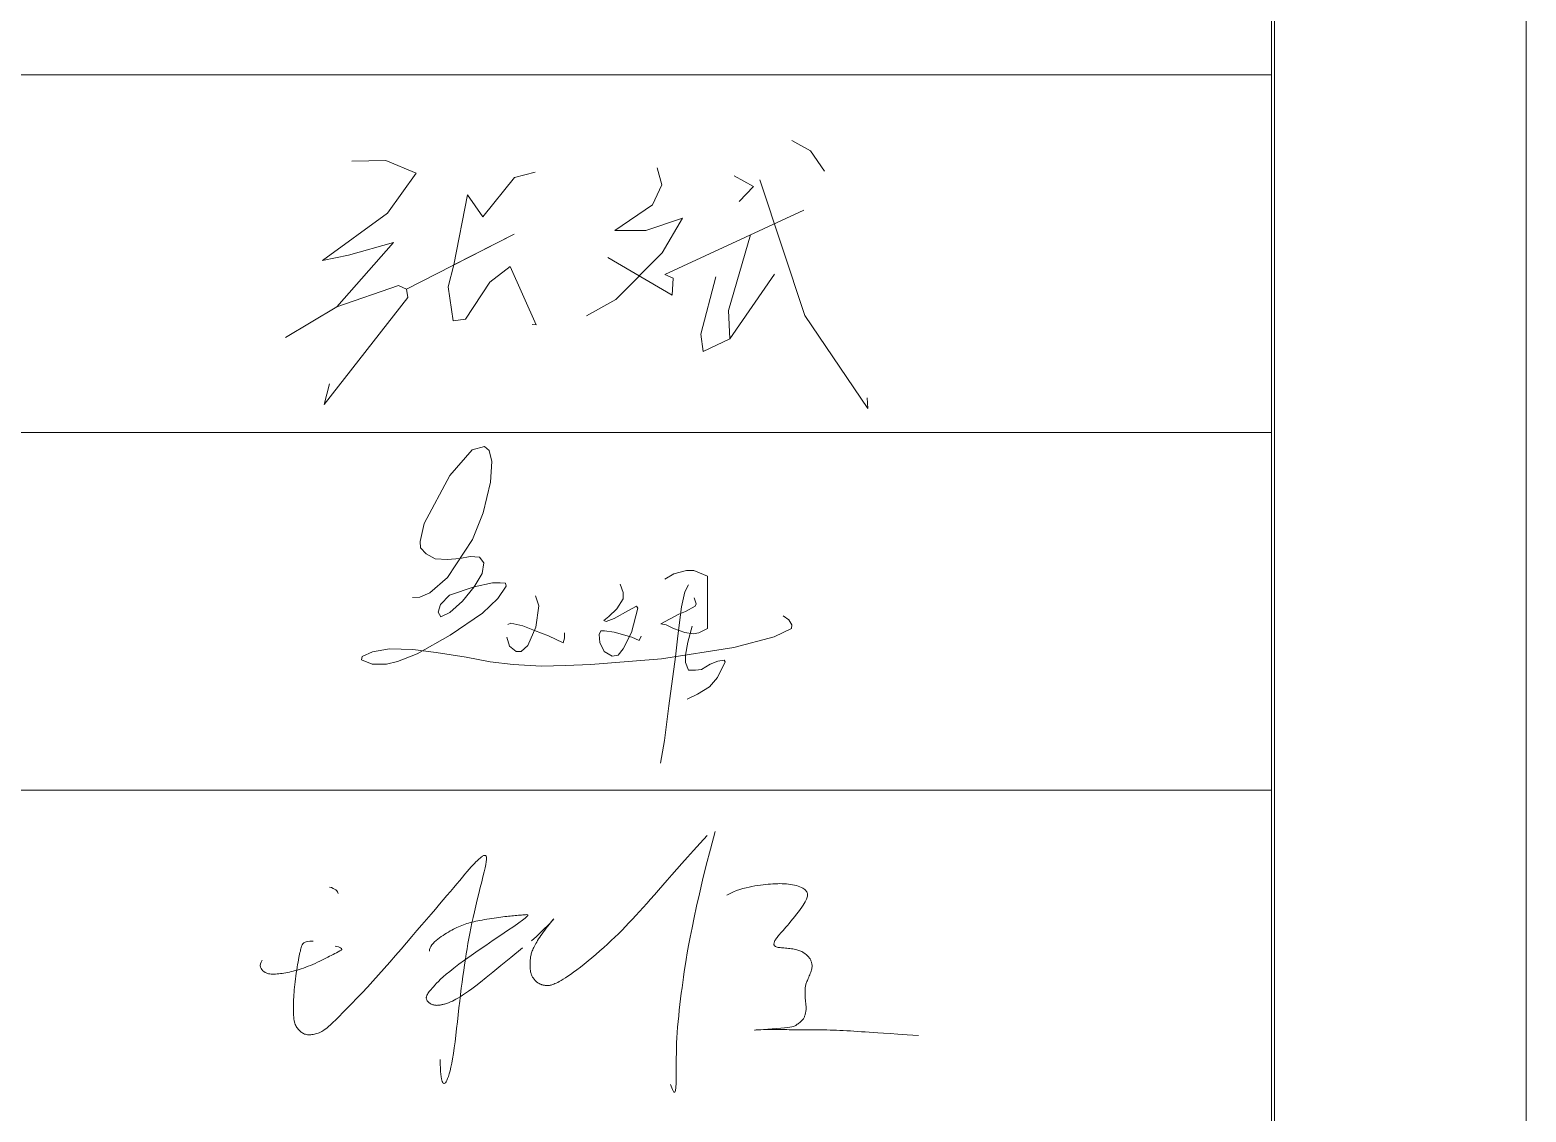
# Model space of a CAD drawing. Header units: millimetres. Extents: x 48 to 11980, y 100 to 8500.
# Drawn here: x 11389 to 11980, y 2232 to 2660 of the extents above; entities that cross this region are included whole.
import ezdxf

# ---------------------------------------------------------------- set-up
doc = ezdxf.new("R2010")
doc.units = ezdxf.units.MM
doc.linetypes.add('XKITLINE00', pattern=[0])
doc.layers.add('DrawingSheet', color=5, linetype='Continuous', lineweight=0)
doc.layers.add('OtherObjectType', color=1, linetype='Continuous', lineweight=0)

# ---------------------------------------------------------------- blocks, each defined once
blk = doc.blocks.new('*A3')
at = {"layer": 'DrawingSheet', "color": 5, "linetype": 'XKITLINE00', "lineweight": 0}
blk.add_line((11980, 100), (11980, 8500), dxfattribs=at)
blk = doc.blocks.new('*A5')
at = {"layer": 'OtherObjectType', "color": 7, "linetype": 'XKITLINE00', "lineweight": 0}
for p, q in [((11980, 100), (11980, 8500)), ((11879.38, 8405.95), (11879.38, 192)), ((11880.61, 8406.98), (11880.61, 193.02)), ((10798, 2641.81), (11879.38, 2641.81)), ((11689.94, 2615.78), (11697.33, 2611.82)), ((11516.18, 2607.74), (11529.62, 2607.94)), ((11529.62, 2607.94), (11541.57, 2602.97)), ((11697.33, 2611.82), (11702.9, 2603.67)), ((11541.57, 2602.97), (11530.23, 2587.2)), ((11567.9, 2585.64), (11580.4, 2601.16)), ((11580.4, 2601.16), (11588.63, 2603.34)), ((11636.71, 2605.04), (11638.58, 2598.28)), ((11667.24, 2601.84), (11674.84, 2597.62)), ((11638.58, 2598.28), (11634.87, 2590.49)), ((11674.84, 2597.62), (11669.19, 2591.7)), ((11677.26, 2600.32), (11695.1, 2546.77)), ((11556.45, 2566.68), (11561.83, 2594.32)), ((11561.83, 2594.32), (11567.9, 2585.64)), ((11634.87, 2590.49), (11620.02, 2580.3)), ((11530.23, 2587.2), (11504.61, 2568.46)), ((11632.28, 2580.3), (11646.84, 2585.16)), ((11646.84, 2585.16), (11638.8, 2571.43)), ((11639.82, 2562.9), (11694.72, 2588.3)), ((11537.8, 2557.16), (11580.25, 2578.83)), ((11580.25, 2578.83), (11556.45, 2566.68)), ((11620.02, 2580.3), (11632.28, 2580.3)), ((11664.94, 2548.75), (11673.7, 2578.58)), ((11532.56, 2575.56), (11510.19, 2550.17)), ((11514.79, 2570.5), (11532.56, 2575.56)), ((11532.56, 2575.56), (11532.56, 2575.56)), ((11638.8, 2571.43), (11620.41, 2553.02)), ((11504.61, 2568.46), (11514.79, 2570.5)), ((11556.45, 2566.68), (11554.15, 2558.04)), ((11570.62, 2559.87), (11578.66, 2566.05)), ((11578.66, 2566.05), (11588.96, 2543)), ((11617.22, 2569.67), (11642.76, 2554.82)), ((11561.01, 2545.24), (11570.62, 2559.87)), ((11643.13, 2561.53), (11639.82, 2562.9)), ((11642.76, 2554.82), (11643.13, 2561.53)), ((11659.91, 2561.94), (11654.06, 2539.37)), ((11665.41, 2537.47), (11683.06, 2563.04)), ((11538.27, 2553.83), (11505.25, 2511.58)), ((11510.19, 2550.17), (11534.53, 2558.52)), ((11534.53, 2558.52), (11537.8, 2557.16)), ((11537.8, 2557.16), (11538.27, 2553.83)), ((11554.15, 2558.04), (11556.15, 2544.61)), ((11510.19, 2550.17), (11490, 2537.99)), ((11490, 2537.99), (11510.19, 2550.17)), ((11620.41, 2553.02), (11608.85, 2546.57)), ((11665.41, 2537.47), (11664.94, 2548.75)), ((11556.15, 2544.61), (11561.01, 2545.24)), ((11588.96, 2543), (11587.42, 2543.14)), ((11695.1, 2546.77), (11720, 2510)), ((11654.06, 2539.37), (11654.93, 2532.5)), ((11654.93, 2532.5), (11665.41, 2537.47)), ((11505.25, 2511.58), (11507.3, 2519.8)), ((11720, 2510), (11719.72, 2514.17)), ((10798, 2500.55), (11879.38, 2500.55)), ((11568.62, 2494.99), (11563.74, 2493.71)), ((11570.43, 2493.36), (11568.62, 2494.99)), ((11563.74, 2493.71), (11554.86, 2483.56)), ((11571.47, 2489.08), (11570.43, 2493.36)), ((11570.92, 2480.97), (11571.47, 2489.08)), ((11554.86, 2483.56), (11544.73, 2464.53)), ((11568.02, 2468.86), (11570.92, 2480.97)), ((11544.73, 2464.53), (11543.12, 2457.43)), ((11563.79, 2458.23), (11568.02, 2468.86)), ((11543.12, 2457.43), (11543.32, 2454.96)), ((11543.32, 2454.96), (11545.46, 2452.58)), ((11553.93, 2443.28), (11563.79, 2458.23)), ((11545.46, 2452.58), (11549.06, 2450.66)), ((11549.06, 2450.66), (11554.01, 2450.39)), ((11554.01, 2450.39), (11558.86, 2450.76)), ((11558.86, 2450.76), (11562.93, 2451.56)), ((11562.93, 2451.56), (11566.56, 2451.3)), ((11566.56, 2451.3), (11568.25, 2449.04)), ((11568.25, 2449.04), (11567.68, 2444.89)), ((11546.97, 2437.15), (11553.93, 2443.28)), ((11567.68, 2444.89), (11564.51, 2439.55)), ((11564.51, 2439.55), (11571.67, 2441.22)), ((11571.67, 2441.22), (11574.78, 2441.22)), ((11574.78, 2441.22), (11576.88, 2441.01)), ((11576.88, 2441.01), (11577.1, 2439.83)), ((11639.76, 2442.55), (11643.39, 2444.72)), ((11643.39, 2444.72), (11648.39, 2446)), ((11648.39, 2446), (11651.21, 2446)), ((11651.21, 2446), (11656.64, 2443.74)), ((11656.64, 2443.74), (11656.64, 2423.12)), ((11540.09, 2435.42), (11543.07, 2435.5)), ((11543.07, 2435.5), (11546.97, 2437.15)), ((11551.21, 2432.55), (11554.79, 2436.31)), ((11554.79, 2436.31), (11564.51, 2439.55)), ((11564.51, 2439.55), (11559.87, 2433.88)), ((11573.77, 2434.93), (11567.77, 2429.21)), ((11577.1, 2439.83), (11573.77, 2434.93)), ((11588.67, 2436.09), (11590.02, 2432.14)), ((11622.13, 2440.65), (11623.37, 2437.37)), ((11623.37, 2437.37), (11623.37, 2434.82)), ((11647.66, 2437.54), (11646.39, 2431.74)), ((11649.14, 2440.41), (11647.66, 2437.54)), ((11652.14, 2432.92), (11651.36, 2435.19)), ((11550.27, 2429.63), (11551.21, 2432.55)), ((11551.28, 2427.69), (11550.27, 2429.63)), ((11554.92, 2429.4), (11551.28, 2427.69)), ((11559.87, 2433.88), (11554.92, 2429.4)), ((11567.77, 2429.21), (11554.99, 2420.45)), ((11590.02, 2432.14), (11588.84, 2423.59)), ((11620.88, 2430.86), (11617.64, 2427.88)), ((11619.74, 2427.04), (11625.47, 2430.19)), ((11623.37, 2434.82), (11620.88, 2430.86)), ((11625.47, 2430.19), (11628.67, 2431.96)), ((11629.17, 2431.14), (11626.62, 2421.52)), ((11628.67, 2431.96), (11629.17, 2431.14)), ((11646.39, 2431.74), (11644.95, 2420.19)), ((11645.27, 2428.76), (11647.9, 2429.8)), ((11647.9, 2429.8), (11651.73, 2431.98)), ((11651.73, 2431.98), (11652.14, 2432.92)), ((11577.82, 2424.67), (11579.03, 2425.21)), ((11579.03, 2425.21), (11583.7, 2424.16)), ((11583.7, 2424.16), (11588.29, 2422.35)), ((11588.84, 2423.59), (11585.68, 2416.38)), ((11617.64, 2427.88), (11615.71, 2426.34)), ((11615.71, 2426.34), (11616.58, 2425.95)), ((11616.58, 2425.95), (11619.74, 2427.04)), ((11638.17, 2424.99), (11645.27, 2428.76)), ((11640.26, 2424.58), (11638.17, 2424.99)), ((11643.19, 2423.09), (11640.26, 2424.58)), ((11650.64, 2424.03), (11648.83, 2417.77)), ((11656.64, 2423.12), (11653.28, 2421.42)), ((11688.84, 2426.5), (11686.58, 2428.14)), ((11690, 2424.61), (11688.84, 2426.5)), ((11689.83, 2423.06), (11690, 2424.61)), ((11554.99, 2420.45), (11542.01, 2413.13)), ((11578.49, 2416.09), (11577.38, 2419.7)), ((11588.29, 2422.35), (11593.88, 2420.21)), ((11593.88, 2420.21), (11599.69, 2417.43)), ((11599.69, 2417.43), (11600.13, 2419.35)), ((11600.13, 2419.35), (11600.13, 2421.42)), ((11613.88, 2420.8), (11614.56, 2422.17)), ((11614.13, 2417.66), (11613.88, 2420.8)), ((11615.85, 2414.07), (11614.13, 2417.66)), ((11614.56, 2422.17), (11616.02, 2422.17)), ((11616.02, 2422.17), (11619.8, 2421.68)), ((11619.8, 2421.68), (11626.82, 2419.71)), ((11626.62, 2421.52), (11623.37, 2415.03)), ((11626.82, 2419.71), (11629.62, 2418.44)), ((11629.62, 2418.44), (11630.48, 2420.15)), ((11647.68, 2421.61), (11643.19, 2423.09)), ((11644.95, 2420.19), (11643.96, 2411.91)), ((11650.98, 2420.99), (11647.68, 2421.61)), ((11648.83, 2417.77), (11647.91, 2412.54)), ((11653.28, 2421.42), (11650.98, 2420.99)), ((11667.04, 2415.61), (11683, 2419.8)), ((11683, 2419.8), (11689.83, 2423.06)), ((11520, 2410.72), (11520.29, 2412.06)), ((11520.29, 2412.06), (11524.34, 2413.9)), ((11524.34, 2413.9), (11531.07, 2415.1)), ((11531.07, 2415.1), (11540.32, 2414.85)), ((11542.01, 2413.13), (11534.17, 2410.07)), ((11540.32, 2414.85), (11549.53, 2413.67)), ((11549.53, 2413.67), (11561.28, 2411.77)), ((11561.28, 2411.77), (11570.74, 2409.92)), ((11581.04, 2414.05), (11578.49, 2416.09)), ((11583.06, 2414.05), (11581.04, 2414.05)), ((11585.68, 2416.38), (11583.06, 2414.05)), ((11619, 2412.14), (11615.85, 2414.07)), ((11621.41, 2412.56), (11619, 2412.14)), ((11623.37, 2415.03), (11621.41, 2412.56)), ((11638.44, 2411.09), (11667.04, 2415.61)), ((11643.96, 2411.91), (11641.44, 2392.58)), ((11647.91, 2412.54), (11647.99, 2409.7)), ((11524.25, 2409.1), (11520, 2410.72)), ((11529.88, 2409.1), (11524.25, 2409.1)), ((11534.17, 2410.07), (11529.88, 2409.1)), ((11570.74, 2409.92), (11579.85, 2408.87)), ((11579.85, 2408.87), (11591.12, 2408.28)), ((11591.12, 2408.28), (11600.6, 2408.51)), ((11600.6, 2408.51), (11610.6, 2408.91)), ((11610.6, 2408.91), (11638.44, 2411.09)), ((11647.99, 2409.7), (11649.14, 2406.62)), ((11649.14, 2406.62), (11651.9, 2406.62)), ((11651.9, 2406.62), (11654.29, 2406.92)), ((11654.29, 2406.92), (11657.71, 2409.07)), ((11657.71, 2409.07), (11660.77, 2410.26)), ((11663.58, 2410), (11660.58, 2403.83)), ((11660.77, 2410.26), (11663.18, 2410.65)), ((11663.18, 2410.65), (11663.58, 2410)), ((11657.43, 2400.13), (11652.73, 2397.24)), ((11660.58, 2403.83), (11657.43, 2400.13)), ((11652.73, 2397.24), (11648.66, 2395.24)), ((11641.44, 2392.58), (11639.62, 2378.88)), ((11639.62, 2378.88), (11638.11, 2370)), ((10798, 2359.29), (11879.38, 2359.29)), ((11653.71, 2338.31), (11656.48, 2341.33)), ((11659.63, 2342.96), (11657.8, 2336.04)), ((11648.76, 2332.85), (11651.14, 2335.49)), ((11651.14, 2335.49), (11653.71, 2338.31)), ((11657.8, 2336.04), (11656.17, 2329.65)), ((11562.56, 2328.1), (11563.31, 2328.95)), ((11563.31, 2328.95), (11563.98, 2329.7)), ((11563.98, 2329.7), (11564.59, 2330.35)), ((11564.59, 2330.35), (11565.13, 2330.92)), ((11565.13, 2330.92), (11565.61, 2331.4)), ((11565.61, 2331.4), (11566.04, 2331.81)), ((11566.04, 2331.81), (11566.43, 2332.17)), ((11566.43, 2332.17), (11566.79, 2332.47)), ((11566.79, 2332.47), (11567.12, 2332.73)), ((11567.12, 2332.73), (11567.42, 2332.95)), ((11567.42, 2332.95), (11567.71, 2333.15)), ((11567.71, 2333.15), (11567.97, 2333.3)), ((11567.97, 2333.3), (11568.22, 2333.42)), ((11568.22, 2333.42), (11568.45, 2333.5)), ((11568.78, 2328.62), (11568.41, 2326.99)), ((11568.45, 2333.5), (11568.65, 2333.54)), ((11568.65, 2333.54), (11568.84, 2333.53)), ((11569.05, 2329.96), (11568.78, 2328.62)), ((11568.84, 2333.53), (11569, 2333.48)), ((11569, 2333.48), (11569.15, 2333.38)), ((11569.23, 2331.02), (11569.05, 2329.96)), ((11569.15, 2333.38), (11569.26, 2333.19)), ((11569.34, 2331.85), (11569.23, 2331.02)), ((11569.26, 2333.19), (11569.34, 2332.9)), ((11569.34, 2332.9), (11569.37, 2332.46)), ((11569.37, 2332.46), (11569.34, 2331.85)), ((11644.48, 2328.03), (11646.54, 2330.37)), ((11646.54, 2330.37), (11648.76, 2332.85)), ((11656.17, 2329.65), (11654.73, 2323.76)), ((11557.63, 2322.31), (11558.77, 2323.66)), ((11558.77, 2323.66), (11559.83, 2324.92)), ((11559.83, 2324.92), (11560.82, 2326.08)), ((11560.82, 2326.08), (11561.73, 2327.14)), ((11561.73, 2327.14), (11562.56, 2328.1)), ((11567.45, 2323.02), (11566.9, 2320.78)), ((11567.97, 2325.11), (11567.45, 2323.02)), ((11568.41, 2326.99), (11567.97, 2325.11)), ((11638.98, 2321.75), (11640.71, 2323.74)), ((11640.71, 2323.74), (11642.54, 2325.83)), ((11642.54, 2325.83), (11644.48, 2328.03)), ((11654.73, 2323.76), (11653.46, 2318.37)), ((11507.39, 2321.04), (11508.11, 2320.79)), ((11508.11, 2320.79), (11508.76, 2320.51)), ((11508.76, 2320.51), (11509.33, 2320.2)), ((11509.33, 2320.2), (11509.81, 2319.87)), ((11509.81, 2319.87), (11510.2, 2319.52)), ((11510.2, 2319.52), (11510.48, 2319.17)), ((11510.48, 2319.17), (11510.66, 2318.81)), ((11510.66, 2318.81), (11510.72, 2318.45)), ((11552.3, 2316), (11553.75, 2317.71)), ((11553.75, 2317.71), (11555.12, 2319.33)), ((11555.12, 2319.33), (11556.41, 2320.86)), ((11556.41, 2320.86), (11557.63, 2322.31)), ((11566.31, 2318.43), (11565.72, 2316.04)), ((11566.9, 2320.78), (11566.31, 2318.43)), ((11634.17, 2316.24), (11635.71, 2318)), ((11635.71, 2318), (11637.31, 2319.84)), ((11637.31, 2319.84), (11638.98, 2321.75)), ((11653.46, 2318.37), (11652.35, 2313.44)), ((11664.28, 2317.78), (11665.57, 2318.5)), ((11665.57, 2318.5), (11666.86, 2319.11)), ((11666.86, 2319.11), (11668.13, 2319.63)), ((11668.13, 2319.63), (11669.4, 2320.07)), ((11669.4, 2320.07), (11670.64, 2320.45)), ((11670.64, 2320.45), (11671.86, 2320.76)), ((11671.86, 2320.76), (11673.06, 2321.03)), ((11673.06, 2321.03), (11674.22, 2321.25)), ((11674.22, 2321.25), (11675.36, 2321.46)), ((11675.36, 2321.46), (11676.46, 2321.63)), ((11676.46, 2321.63), (11677.54, 2321.79)), ((11677.54, 2321.79), (11678.58, 2321.92)), ((11678.58, 2321.92), (11679.6, 2322.03)), ((11679.6, 2322.03), (11680.6, 2322.13)), ((11680.6, 2322.13), (11681.57, 2322.2)), ((11681.57, 2322.2), (11682.52, 2322.26)), ((11682.52, 2322.26), (11683.46, 2322.31)), ((11683.46, 2322.31), (11684.37, 2322.34)), ((11684.37, 2322.34), (11685.27, 2322.36)), ((11685.27, 2322.36), (11686.14, 2322.35)), ((11686.14, 2322.35), (11687, 2322.32)), ((11687, 2322.32), (11687.85, 2322.27)), ((11687.85, 2322.27), (11688.67, 2322.19)), ((11688.67, 2322.19), (11689.48, 2322.08)), ((11689.48, 2322.08), (11690.28, 2321.94)), ((11690.28, 2321.94), (11691.05, 2321.77)), ((11691.05, 2321.77), (11691.79, 2321.57)), ((11691.79, 2321.57), (11692.49, 2321.35)), ((11692.49, 2321.35), (11693.14, 2321.12)), ((11693.14, 2321.12), (11693.74, 2320.86)), ((11693.74, 2320.86), (11694.27, 2320.59)), ((11694.27, 2320.59), (11694.74, 2320.31)), ((11694.74, 2320.31), (11695.12, 2320.02)), ((11695.12, 2320.02), (11695.44, 2319.72)), ((11695.44, 2319.72), (11695.69, 2319.41)), ((11695.69, 2319.41), (11695.88, 2319.1)), ((11695.88, 2319.1), (11696.01, 2318.77)), ((11696.05, 2317.02), (11695.93, 2316.62)), ((11696.01, 2318.77), (11696.1, 2318.44)), ((11696.11, 2317.4), (11696.05, 2317.02)), ((11696.1, 2318.44), (11696.14, 2318.1)), ((11696.14, 2317.75), (11696.11, 2317.4)), ((11696.14, 2318.1), (11696.14, 2317.75)), ((11547.47, 2310.34), (11549.16, 2312.32)), ((11549.16, 2312.32), (11550.77, 2314.21)), ((11550.77, 2314.21), (11552.3, 2316)), ((11564.58, 2311.3), (11564.07, 2309.05)), ((11565.14, 2313.65), (11564.58, 2311.3)), ((11565.72, 2316.04), (11565.14, 2313.65)), ((11628.38, 2309.78), (11629.78, 2311.32)), ((11629.78, 2311.32), (11631.21, 2312.9)), ((11631.21, 2312.9), (11632.67, 2314.54)), ((11632.67, 2314.54), (11634.17, 2316.24)), ((11652.35, 2313.44), (11651.38, 2308.96)), ((11692.57, 2311.28), (11691.86, 2310.34)), ((11693.25, 2312.18), (11692.57, 2311.28)), ((11693.87, 2313.04), (11693.25, 2312.18)), ((11694.41, 2313.82), (11693.87, 2313.04)), ((11694.87, 2314.52), (11694.41, 2313.82)), ((11695.24, 2315.14), (11694.87, 2314.52)), ((11695.54, 2315.69), (11695.24, 2315.14)), ((11695.76, 2316.18), (11695.54, 2315.69)), ((11695.93, 2316.62), (11695.76, 2316.18)), ((11541.89, 2303.81), (11543.84, 2306.09)), ((11543.84, 2306.09), (11545.7, 2308.26)), ((11545.7, 2308.26), (11547.47, 2310.34)), ((11557.05, 2304.75), (11557.7, 2305.06)), ((11557.7, 2305.06), (11558.35, 2305.35)), ((11558.35, 2305.35), (11559, 2305.63)), ((11559, 2305.63), (11559.64, 2305.89)), ((11559.64, 2305.89), (11560.29, 2306.13)), ((11560.29, 2306.13), (11560.93, 2306.36)), ((11560.93, 2306.36), (11561.58, 2306.57)), ((11561.58, 2306.57), (11562.25, 2306.77)), ((11562.25, 2306.77), (11562.92, 2306.96)), ((11562.92, 2306.96), (11563.62, 2307.14)), ((11563.59, 2306.88), (11563.16, 2304.78)), ((11564.07, 2309.05), (11563.59, 2306.88)), ((11563.62, 2307.14), (11564.35, 2307.32)), ((11564.35, 2307.32), (11565.11, 2307.49)), ((11565.11, 2307.49), (11565.91, 2307.66)), ((11565.91, 2307.66), (11566.75, 2307.82)), ((11566.75, 2307.82), (11567.64, 2307.99)), ((11567.64, 2307.99), (11568.57, 2308.15)), ((11568.57, 2308.15), (11569.52, 2308.32)), ((11569.52, 2308.32), (11570.49, 2308.47)), ((11570.49, 2308.47), (11571.45, 2308.63)), ((11571.45, 2308.63), (11572.4, 2308.77)), ((11572.4, 2308.77), (11573.33, 2308.91)), ((11573.33, 2308.91), (11574.21, 2309.03)), ((11574.21, 2309.03), (11575.05, 2309.14)), ((11575.05, 2309.14), (11575.85, 2309.24)), ((11575.85, 2309.24), (11576.61, 2309.33)), ((11576.61, 2309.33), (11577.33, 2309.41)), ((11577.33, 2309.41), (11578.03, 2309.48)), ((11580.09, 2305.45), (11577.67, 2303.8)), ((11578.03, 2309.48), (11578.71, 2309.55)), ((11578.71, 2309.55), (11579.37, 2309.62)), ((11579.37, 2309.62), (11580.03, 2309.68)), ((11580.03, 2309.68), (11580.68, 2309.74)), ((11582.1, 2306.84), (11580.09, 2305.45)), ((11580.68, 2309.74), (11581.32, 2309.81)), ((11581.32, 2309.81), (11581.96, 2309.87)), ((11581.96, 2309.87), (11582.57, 2309.92)), ((11583.62, 2307.95), (11582.1, 2306.84)), ((11582.57, 2309.92), (11583.16, 2309.98)), ((11583.16, 2309.98), (11583.73, 2310.02)), ((11584.69, 2308.77), (11583.62, 2307.95)), ((11583.73, 2310.02), (11584.26, 2310.07)), ((11584.26, 2310.07), (11584.76, 2310.1)), ((11585.35, 2309.36), (11584.69, 2308.77)), ((11584.76, 2310.1), (11585.2, 2310.12)), ((11585.2, 2310.12), (11585.54, 2310.1)), ((11585.67, 2309.76), (11585.35, 2309.36)), ((11585.54, 2310.1), (11585.72, 2309.99)), ((11585.72, 2309.99), (11585.67, 2309.76)), ((11592.19, 2304.48), (11593.39, 2305.69)), ((11593.53, 2305.51), (11592.94, 2304.77)), ((11593.39, 2305.69), (11594.36, 2306.69)), ((11594.12, 2306.24), (11593.53, 2305.51)), ((11594.67, 2306.92), (11594.12, 2306.24)), ((11594.36, 2306.69), (11595.09, 2307.47)), ((11595.16, 2307.5), (11594.67, 2306.92)), ((11595.09, 2307.47), (11595.59, 2308.03)), ((11595.56, 2307.97), (11595.16, 2307.5)), ((11595.83, 2308.29), (11595.56, 2307.97)), ((11595.59, 2308.03), (11595.87, 2308.35)), ((11595.94, 2308.43), (11595.83, 2308.29)), ((11595.87, 2308.35), (11595.94, 2308.43)), ((11622.88, 2304), (11624.25, 2305.4)), ((11624.25, 2305.4), (11625.63, 2306.83)), ((11625.63, 2306.83), (11627, 2308.28)), ((11627, 2308.28), (11628.38, 2309.78)), ((11650.54, 2304.9), (11649.81, 2301.25)), ((11651.38, 2308.96), (11650.54, 2304.9)), ((11687.62, 2305.15), (11687.04, 2304.48)), ((11688.25, 2305.88), (11687.62, 2305.15)), ((11688.92, 2306.68), (11688.25, 2305.88)), ((11689.63, 2307.54), (11688.92, 2306.68)), ((11690.37, 2308.45), (11689.63, 2307.54)), ((11691.12, 2309.39), (11690.37, 2308.45)), ((11691.86, 2310.34), (11691.12, 2309.39)), ((11497.2, 2298.99), (11496.8, 2298.6)), ((11497.77, 2299.32), (11497.2, 2298.99)), ((11498.56, 2299.54), (11497.77, 2299.32)), ((11499.61, 2299.64), (11498.56, 2299.54)), ((11500.95, 2299.6), (11499.61, 2299.64)), ((11535.61, 2296.49), (11537.77, 2298.99)), ((11537.77, 2298.99), (11539.87, 2301.44)), ((11539.87, 2301.44), (11541.89, 2303.81)), ((11548.27, 2298.78), (11548.85, 2299.34)), ((11548.85, 2299.34), (11549.47, 2299.89)), ((11549.47, 2299.89), (11550.13, 2300.42)), ((11550.13, 2300.42), (11550.81, 2300.94)), ((11550.81, 2300.94), (11551.5, 2301.44)), ((11551.5, 2301.44), (11552.2, 2301.93)), ((11552.2, 2301.93), (11552.91, 2302.39)), ((11552.91, 2302.39), (11553.61, 2302.84)), ((11553.61, 2302.84), (11554.32, 2303.27)), ((11554.32, 2303.27), (11555.02, 2303.67)), ((11555.02, 2303.67), (11555.71, 2304.05)), ((11555.71, 2304.05), (11556.38, 2304.41)), ((11556.38, 2304.41), (11557.05, 2304.75)), ((11562.37, 2300.69), (11562.01, 2298.67)), ((11562.75, 2302.72), (11562.37, 2300.69)), ((11563.16, 2304.78), (11562.75, 2302.72)), ((11572.04, 2300), (11569.05, 2297.98)), ((11574.95, 2301.96), (11572.04, 2300)), ((11577.67, 2303.8), (11574.95, 2301.96)), ((11587.11, 2299.75), (11589.06, 2301.51)), ((11589.2, 2299.32), (11588.86, 2298.75)), ((11589.06, 2301.51), (11590.75, 2303.09)), ((11589.56, 2299.92), (11589.2, 2299.32)), ((11589.96, 2300.55), (11589.56, 2299.92)), ((11590.38, 2301.2), (11589.96, 2300.55)), ((11590.84, 2301.88), (11590.38, 2301.2)), ((11590.75, 2303.09), (11592.19, 2304.48)), ((11591.32, 2302.58), (11590.84, 2301.88)), ((11591.83, 2303.29), (11591.32, 2302.58)), ((11592.37, 2304.02), (11591.83, 2303.29)), ((11592.94, 2304.77), (11592.37, 2304.02)), ((11617.2, 2298.53), (11618.66, 2299.89)), ((11618.66, 2299.89), (11620.09, 2301.25)), ((11620.09, 2301.25), (11621.49, 2302.61)), ((11621.49, 2302.61), (11622.88, 2304)), ((11649.81, 2301.25), (11649.19, 2297.98)), ((11682.98, 2299.13), (11682.93, 2298.88)), ((11683.06, 2299.39), (11682.98, 2299.13)), ((11683.16, 2299.65), (11683.06, 2299.39)), ((11683.29, 2299.92), (11683.16, 2299.65)), ((11683.45, 2300.19), (11683.29, 2299.92)), ((11683.64, 2300.48), (11683.45, 2300.19)), ((11683.86, 2300.79), (11683.64, 2300.48)), ((11684.12, 2301.13), (11683.86, 2300.79)), ((11684.41, 2301.49), (11684.12, 2301.13)), ((11684.74, 2301.88), (11684.41, 2301.49)), ((11685.12, 2302.31), (11684.74, 2301.88)), ((11685.53, 2302.78), (11685.12, 2302.31)), ((11685.99, 2303.3), (11685.53, 2302.78)), ((11686.49, 2303.86), (11685.99, 2303.3)), ((11687.04, 2304.48), (11686.49, 2303.86)), ((11495.26, 2293.15), (11495.1, 2292.33)), ((11495.41, 2293.88), (11495.26, 2293.15)), ((11495.55, 2294.53), (11495.41, 2293.88)), ((11495.68, 2295.12), (11495.55, 2294.53)), ((11495.82, 2295.67), (11495.68, 2295.12)), ((11495.94, 2296.18), (11495.82, 2295.67)), ((11496.07, 2296.67), (11495.94, 2296.18)), ((11496.2, 2297.16), (11496.07, 2296.67)), ((11496.34, 2297.66), (11496.2, 2297.16)), ((11496.52, 2298.14), (11496.34, 2297.66)), ((11496.8, 2298.6), (11496.52, 2298.14)), ((11505.89, 2292.92), (11506.63, 2293.3)), ((11506.63, 2293.3), (11507.35, 2293.68)), ((11507.35, 2293.68), (11508.05, 2294.05)), ((11508.05, 2294.05), (11508.74, 2294.41)), ((11508.74, 2294.41), (11509.42, 2294.76)), ((11509.42, 2294.76), (11510.11, 2295.1)), ((11510.91, 2297.36), (11509.57, 2297.67)), ((11510.11, 2295.1), (11510.8, 2295.44)), ((11510.8, 2295.44), (11511.41, 2295.77)), ((11511.74, 2297.05), (11510.91, 2297.36)), ((11511.41, 2295.77), (11511.89, 2296.1)), ((11512.13, 2296.73), (11511.74, 2297.05)), ((11511.89, 2296.1), (11512.16, 2296.42)), ((11512.16, 2296.42), (11512.13, 2296.73)), ((11531.19, 2291.39), (11533.41, 2293.94)), ((11533.41, 2293.94), (11535.61, 2296.49)), ((11546.82, 2295.65), (11546.86, 2296.32)), ((11546.86, 2296.32), (11547.04, 2296.97)), ((11547.04, 2296.97), (11547.35, 2297.59)), ((11547.35, 2297.59), (11547.77, 2298.19)), ((11547.77, 2298.19), (11548.27, 2298.78)), ((11563.25, 2294), (11560.67, 2292.17)), ((11561.33, 2294.59), (11561, 2292.49)), ((11561.66, 2296.64), (11561.33, 2294.59)), ((11562.01, 2298.67), (11561.66, 2296.64)), ((11566.08, 2295.96), (11563.25, 2294)), ((11569.05, 2297.98), (11566.08, 2295.96)), ((11575.08, 2290.07), (11578.95, 2293.24)), ((11578.95, 2293.24), (11583.53, 2297.02)), ((11586.8, 2293.42), (11586.75, 2293.04)), ((11586.87, 2293.81), (11586.8, 2293.42)), ((11586.95, 2294.19), (11586.87, 2293.81)), ((11587.04, 2294.59), (11586.95, 2294.19)), ((11587.16, 2294.99), (11587.04, 2294.59)), ((11587.29, 2295.4), (11587.16, 2294.99)), ((11587.44, 2295.82), (11587.29, 2295.4)), ((11587.61, 2296.26), (11587.44, 2295.82)), ((11587.81, 2296.72), (11587.61, 2296.26)), ((11588.04, 2297.19), (11587.81, 2296.72)), ((11588.28, 2297.68), (11588.04, 2297.19)), ((11588.56, 2298.2), (11588.28, 2297.68)), ((11588.86, 2298.75), (11588.56, 2298.2)), ((11609.46, 2291.82), (11611.02, 2293.11)), ((11611.02, 2293.11), (11612.59, 2294.45)), ((11612.59, 2294.45), (11614.16, 2295.81)), ((11614.16, 2295.81), (11615.7, 2297.17)), ((11615.7, 2297.17), (11617.2, 2298.53)), ((11648.66, 2295.04), (11648.2, 2292.37)), ((11649.19, 2297.98), (11648.66, 2295.04)), ((11682.93, 2298.88), (11682.9, 2298.63)), ((11682.9, 2298.63), (11682.91, 2298.39)), ((11682.91, 2298.39), (11682.95, 2298.17)), ((11682.95, 2298.17), (11683.04, 2297.96)), ((11683.04, 2297.96), (11683.17, 2297.78)), ((11683.17, 2297.78), (11683.34, 2297.62)), ((11683.34, 2297.62), (11683.56, 2297.49)), ((11683.56, 2297.49), (11683.83, 2297.38)), ((11683.83, 2297.38), (11684.15, 2297.29)), ((11684.15, 2297.29), (11684.5, 2297.21)), ((11684.5, 2297.21), (11684.9, 2297.15)), ((11684.9, 2297.15), (11685.34, 2297.1)), ((11685.34, 2297.1), (11685.82, 2297.06)), ((11685.82, 2297.06), (11686.33, 2297.01)), ((11686.33, 2297.01), (11686.87, 2296.97)), ((11686.87, 2296.97), (11687.44, 2296.92)), ((11687.44, 2296.92), (11688.02, 2296.87)), ((11688.02, 2296.87), (11688.62, 2296.81)), ((11688.62, 2296.81), (11689.21, 2296.74)), ((11689.21, 2296.74), (11689.79, 2296.67)), ((11689.79, 2296.67), (11690.35, 2296.59)), ((11690.35, 2296.59), (11690.89, 2296.5)), ((11690.89, 2296.5), (11691.4, 2296.4)), ((11691.4, 2296.4), (11691.88, 2296.29)), ((11691.88, 2296.29), (11692.32, 2296.16)), ((11692.32, 2296.16), (11692.75, 2296.02)), ((11692.75, 2296.02), (11693.15, 2295.87)), ((11693.15, 2295.87), (11693.53, 2295.7)), ((11693.53, 2295.7), (11693.91, 2295.52)), ((11693.91, 2295.52), (11694.27, 2295.32)), ((11694.27, 2295.32), (11694.62, 2295.11)), ((11694.62, 2295.11), (11694.96, 2294.88)), ((11694.96, 2294.88), (11695.29, 2294.64)), ((11695.29, 2294.64), (11695.6, 2294.39)), ((11695.6, 2294.39), (11695.89, 2294.14)), ((11695.89, 2294.14), (11696.17, 2293.88)), ((11696.17, 2293.88), (11696.42, 2293.62)), ((11696.42, 2293.62), (11696.65, 2293.36)), ((11696.65, 2293.36), (11696.85, 2293.11)), ((11696.85, 2293.11), (11697.02, 2292.86)), ((11480.06, 2290.68), (11480, 2290.02)), ((11480, 2290.02), (11480.09, 2289.43)), ((11480.31, 2291.38), (11480.06, 2290.68)), ((11480.09, 2289.43), (11480.31, 2288.89)), ((11480.78, 2292.14), (11480.31, 2291.38)), ((11480.31, 2288.89), (11480.63, 2288.41)), ((11480.63, 2288.41), (11481.01, 2287.99)), ((11481.01, 2287.99), (11481.44, 2287.63)), ((11481.44, 2287.63), (11481.88, 2287.34)), ((11481.88, 2287.34), (11482.34, 2287.1)), ((11489.33, 2287.06), (11490.04, 2287.18)), ((11490.04, 2287.18), (11490.76, 2287.32)), ((11490.76, 2287.32), (11491.49, 2287.47)), ((11491.49, 2287.47), (11492.23, 2287.63)), ((11492.23, 2287.63), (11492.99, 2287.81)), ((11492.99, 2287.81), (11493.76, 2288.01)), ((11493.76, 2288.01), (11494.56, 2288.23)), ((11494.38, 2288.2), (11494.2, 2287.04)), ((11494.57, 2289.32), (11494.38, 2288.2)), ((11494.56, 2288.23), (11495.37, 2288.47)), ((11494.75, 2290.4), (11494.57, 2289.32)), ((11494.93, 2291.41), (11494.75, 2290.4)), ((11495.1, 2292.33), (11494.93, 2291.41)), ((11495.37, 2288.47), (11496.21, 2288.74)), ((11496.21, 2288.74), (11497.08, 2289.04)), ((11497.08, 2289.04), (11497.98, 2289.36)), ((11497.98, 2289.36), (11498.89, 2289.72)), ((11498.89, 2289.72), (11499.82, 2290.09)), ((11499.82, 2290.09), (11500.75, 2290.49)), ((11500.75, 2290.49), (11501.68, 2290.89)), ((11501.68, 2290.89), (11502.58, 2291.3)), ((11502.58, 2291.3), (11503.46, 2291.72)), ((11503.46, 2291.72), (11504.31, 2292.12)), ((11504.31, 2292.12), (11505.12, 2292.53)), ((11505.12, 2292.53), (11505.89, 2292.92)), ((11526.71, 2286.35), (11528.95, 2288.85)), ((11528.95, 2288.85), (11531.19, 2291.39)), ((11554.83, 2287.73), (11553.43, 2286.56)), ((11556.48, 2289.05), (11554.83, 2287.73)), ((11558.41, 2290.52), (11556.48, 2289.05)), ((11560.67, 2292.17), (11558.41, 2290.52)), ((11560.35, 2288.13), (11560.03, 2285.86)), ((11560.67, 2290.34), (11560.35, 2288.13)), ((11561, 2292.49), (11560.67, 2290.34)), ((11569.16, 2285.26), (11571.85, 2287.43)), ((11571.85, 2287.43), (11575.08, 2290.07)), ((11586.56, 2290.72), (11586.55, 2290.33)), ((11586.55, 2290.33), (11586.55, 2289.94)), ((11586.55, 2289.94), (11586.56, 2289.57)), ((11586.58, 2291.11), (11586.56, 2290.72)), ((11586.56, 2289.57), (11586.57, 2289.2)), ((11586.57, 2289.2), (11586.59, 2288.84)), ((11586.6, 2291.5), (11586.58, 2291.11)), ((11586.59, 2288.84), (11586.63, 2288.49)), ((11586.63, 2291.89), (11586.6, 2291.5)), ((11586.66, 2292.28), (11586.63, 2291.89)), ((11586.63, 2288.49), (11586.67, 2288.16)), ((11586.7, 2292.66), (11586.66, 2292.28)), ((11586.67, 2288.16), (11586.73, 2287.83)), ((11586.75, 2293.04), (11586.7, 2292.66)), ((11586.73, 2287.83), (11586.79, 2287.51)), ((11586.79, 2287.51), (11586.87, 2287.19)), ((11586.87, 2287.19), (11586.96, 2286.89)), ((11602.58, 2286.51), (11603.77, 2287.37)), ((11603.77, 2287.37), (11605.07, 2288.34)), ((11605.07, 2288.34), (11606.47, 2289.42)), ((11606.47, 2289.42), (11607.94, 2290.58)), ((11607.94, 2290.58), (11609.46, 2291.82)), ((11647.46, 2287.64), (11647.15, 2285.46)), ((11647.81, 2289.92), (11647.46, 2287.64)), ((11648.2, 2292.37), (11647.81, 2289.92)), ((11697.02, 2292.86), (11697.17, 2292.61)), ((11697.17, 2292.61), (11697.31, 2292.36)), ((11697.44, 2287.37), (11697.25, 2286.88)), ((11697.31, 2292.36), (11697.42, 2292.11)), ((11697.42, 2292.11), (11697.53, 2291.86)), ((11697.6, 2287.85), (11697.44, 2287.37)), ((11697.53, 2291.86), (11697.62, 2291.61)), ((11697.74, 2288.31), (11697.6, 2287.85)), ((11697.62, 2291.61), (11697.7, 2291.35)), ((11697.7, 2291.35), (11697.78, 2291.08)), ((11697.84, 2288.75), (11697.74, 2288.31)), ((11697.78, 2291.08), (11697.85, 2290.8)), ((11697.92, 2289.16), (11697.84, 2288.75)), ((11697.85, 2290.8), (11697.91, 2290.51)), ((11697.91, 2290.51), (11697.94, 2290.21)), ((11697.95, 2289.53), (11697.92, 2289.16)), ((11697.94, 2290.21), (11697.96, 2289.88)), ((11697.96, 2289.88), (11697.95, 2289.53)), ((11482.34, 2287.1), (11482.81, 2286.92)), ((11482.81, 2286.92), (11483.29, 2286.79)), ((11483.29, 2286.79), (11483.8, 2286.69)), ((11483.8, 2286.69), (11484.32, 2286.64)), ((11484.32, 2286.64), (11484.87, 2286.61)), ((11484.87, 2286.61), (11485.44, 2286.62)), ((11485.44, 2286.62), (11486.04, 2286.64)), ((11486.04, 2286.64), (11486.65, 2286.69)), ((11486.65, 2286.69), (11487.3, 2286.76)), ((11487.3, 2286.76), (11487.96, 2286.84)), ((11487.96, 2286.84), (11488.63, 2286.94)), ((11488.63, 2286.94), (11489.33, 2287.06)), ((11493.49, 2281.46), (11493.4, 2280.46)), ((11493.6, 2282.51), (11493.49, 2281.46)), ((11493.73, 2283.59), (11493.6, 2282.51)), ((11493.87, 2284.72), (11493.73, 2283.59)), ((11494.03, 2285.88), (11493.87, 2284.72)), ((11494.2, 2287.04), (11494.03, 2285.88)), ((11520.18, 2279.24), (11522.31, 2281.52)), ((11522.31, 2281.52), (11524.5, 2283.89)), ((11524.5, 2283.89), (11526.71, 2286.35)), ((11548.41, 2281.68), (11547.9, 2281.12)), ((11548.99, 2282.31), (11548.41, 2281.68)), ((11549.65, 2283), (11548.99, 2282.31)), ((11550.39, 2283.75), (11549.65, 2283)), ((11551.24, 2284.58), (11550.39, 2283.75)), ((11552.24, 2285.52), (11551.24, 2284.58)), ((11553.43, 2286.56), (11552.24, 2285.52)), ((11559.72, 2283.52), (11559.41, 2281.1)), ((11560.03, 2285.86), (11559.72, 2283.52)), ((11563.55, 2280.88), (11565.1, 2282.06)), ((11565.1, 2282.06), (11566.94, 2283.49)), ((11566.94, 2283.49), (11569.16, 2285.26)), ((11586.96, 2286.89), (11587.06, 2286.59)), ((11587.06, 2286.59), (11587.17, 2286.3)), ((11587.17, 2286.3), (11587.3, 2286.02)), ((11587.3, 2286.02), (11587.44, 2285.75)), ((11587.44, 2285.75), (11587.58, 2285.48)), ((11587.58, 2285.48), (11587.74, 2285.23)), ((11587.74, 2285.23), (11587.91, 2284.98)), ((11587.91, 2284.98), (11588.08, 2284.74)), ((11588.08, 2284.74), (11588.26, 2284.5)), ((11588.26, 2284.5), (11588.45, 2284.28)), ((11588.45, 2284.28), (11588.64, 2284.07)), ((11588.64, 2284.07), (11588.83, 2283.86)), ((11588.83, 2283.86), (11589.03, 2283.67)), ((11589.03, 2283.67), (11589.24, 2283.49)), ((11589.24, 2283.49), (11589.45, 2283.33)), ((11589.45, 2283.33), (11589.66, 2283.17)), ((11589.66, 2283.17), (11589.88, 2283.03)), ((11589.88, 2283.03), (11590.1, 2282.91)), ((11590.1, 2282.91), (11590.32, 2282.8)), ((11590.32, 2282.8), (11590.55, 2282.7)), ((11590.55, 2282.7), (11590.78, 2282.61)), ((11590.78, 2282.61), (11591.02, 2282.53)), ((11591.02, 2282.53), (11591.26, 2282.46)), ((11591.26, 2282.46), (11591.51, 2282.39)), ((11591.51, 2282.39), (11591.76, 2282.33)), ((11591.76, 2282.33), (11592.02, 2282.28)), ((11592.02, 2282.28), (11592.29, 2282.23)), ((11592.29, 2282.23), (11592.56, 2282.19)), ((11592.56, 2282.19), (11592.84, 2282.16)), ((11592.84, 2282.16), (11593.11, 2282.13)), ((11593.11, 2282.13), (11593.4, 2282.12)), ((11593.4, 2282.12), (11593.68, 2282.12)), ((11593.68, 2282.12), (11593.96, 2282.14)), ((11593.96, 2282.14), (11594.25, 2282.17)), ((11594.25, 2282.17), (11594.54, 2282.22)), ((11594.54, 2282.22), (11594.85, 2282.29)), ((11594.85, 2282.29), (11595.18, 2282.39)), ((11595.18, 2282.39), (11595.54, 2282.52)), ((11595.54, 2282.52), (11595.94, 2282.68)), ((11595.94, 2282.68), (11596.39, 2282.87)), ((11596.39, 2282.87), (11596.9, 2283.11)), ((11596.9, 2283.11), (11597.47, 2283.39)), ((11597.47, 2283.39), (11598.11, 2283.72)), ((11598.11, 2283.72), (11598.83, 2284.11)), ((11598.83, 2284.11), (11599.62, 2284.58)), ((11599.62, 2284.58), (11600.51, 2285.13)), ((11600.51, 2285.13), (11601.49, 2285.77)), ((11601.49, 2285.77), (11602.58, 2286.51)), ((11646.86, 2283.35), (11646.59, 2281.23)), ((11647.15, 2285.46), (11646.86, 2283.35)), ((11695.27, 2281.38), (11695.24, 2281.06)), ((11695.32, 2281.71), (11695.27, 2281.38)), ((11695.38, 2282.03), (11695.32, 2281.71)), ((11695.46, 2282.36), (11695.38, 2282.03)), ((11695.56, 2282.69), (11695.46, 2282.36)), ((11695.67, 2283.03), (11695.56, 2282.69)), ((11695.8, 2283.38), (11695.67, 2283.03)), ((11695.94, 2283.75), (11695.8, 2283.38)), ((11696.1, 2284.13), (11695.94, 2283.75)), ((11696.27, 2284.54), (11696.1, 2284.13)), ((11696.46, 2284.96), (11696.27, 2284.54)), ((11696.65, 2285.42), (11696.46, 2284.96)), ((11696.86, 2285.9), (11696.65, 2285.42)), ((11697.06, 2286.38), (11696.86, 2285.9)), ((11697.25, 2286.88), (11697.06, 2286.38)), ((11493.13, 2275.7), (11493.1, 2274.77)), ((11493.16, 2276.64), (11493.13, 2275.7)), ((11493.2, 2277.57), (11493.16, 2276.64)), ((11493.26, 2278.52), (11493.2, 2277.57)), ((11493.32, 2279.48), (11493.26, 2278.52)), ((11493.4, 2280.46), (11493.32, 2279.48)), ((11516.17, 2275.05), (11518.13, 2277.08)), ((11518.13, 2277.08), (11520.18, 2279.24)), ((11545.59, 2277.58), (11545.57, 2277.36)), ((11545.57, 2277.36), (11545.58, 2277.14)), ((11545.58, 2277.14), (11545.61, 2276.93)), ((11545.64, 2277.82), (11545.59, 2277.58)), ((11545.61, 2276.93), (11545.67, 2276.72)), ((11545.73, 2278.08), (11545.64, 2277.82)), ((11545.67, 2276.72), (11545.75, 2276.51)), ((11545.85, 2278.35), (11545.73, 2278.08)), ((11545.75, 2276.51), (11545.85, 2276.31)), ((11546.01, 2278.65), (11545.85, 2278.35)), ((11545.85, 2276.31), (11545.97, 2276.12)), ((11545.97, 2276.12), (11546.1, 2275.93)), ((11546.2, 2278.97), (11546.01, 2278.65)), ((11546.1, 2275.93), (11546.25, 2275.75)), ((11546.44, 2279.32), (11546.2, 2278.97)), ((11546.25, 2275.75), (11546.4, 2275.59)), ((11546.4, 2275.59), (11546.57, 2275.43)), ((11546.72, 2279.71), (11546.44, 2279.32)), ((11546.57, 2275.43), (11546.74, 2275.28)), ((11547.06, 2280.13), (11546.72, 2279.71)), ((11547.45, 2280.6), (11547.06, 2280.13)), ((11547.9, 2281.12), (11547.45, 2280.6)), ((11554.35, 2275.34), (11554.82, 2275.53)), ((11554.82, 2275.53), (11555.35, 2275.76)), ((11555.35, 2275.76), (11555.93, 2276.02)), ((11555.93, 2276.02), (11556.57, 2276.34)), ((11556.57, 2276.34), (11557.28, 2276.72)), ((11557.28, 2276.72), (11558.07, 2277.17)), ((11558.07, 2277.17), (11558.95, 2277.7)), ((11558.79, 2276.01), (11558.49, 2273.32)), ((11559.1, 2278.6), (11558.79, 2276.01)), ((11558.95, 2277.7), (11559.93, 2278.33)), ((11559.41, 2281.1), (11559.1, 2278.6)), ((11559.93, 2278.33), (11561.01, 2279.06)), ((11561.01, 2279.06), (11562.21, 2279.9)), ((11562.21, 2279.9), (11563.55, 2280.88)), ((11646.04, 2276.86), (11645.77, 2274.63)), ((11646.31, 2279.07), (11646.04, 2276.86)), ((11646.59, 2281.23), (11646.31, 2279.07)), ((11695.2, 2280.4), (11695.19, 2280.06)), ((11695.19, 2280.06), (11695.19, 2279.73)), ((11695.19, 2279.73), (11695.19, 2279.38)), ((11695.19, 2279.38), (11695.19, 2279.04)), ((11695.19, 2279.04), (11695.19, 2278.68)), ((11695.19, 2278.68), (11695.2, 2278.33)), ((11695.21, 2280.73), (11695.2, 2280.4)), ((11695.2, 2278.33), (11695.21, 2277.96)), ((11695.24, 2281.06), (11695.21, 2280.73)), ((11695.21, 2277.96), (11695.22, 2277.59)), ((11695.22, 2277.59), (11695.24, 2277.21)), ((11695.24, 2277.21), (11695.27, 2276.83)), ((11695.27, 2276.83), (11695.3, 2276.44)), ((11695.3, 2276.44), (11695.35, 2276.04)), ((11695.35, 2276.04), (11695.4, 2275.64)), ((11695.4, 2275.64), (11695.46, 2275.23)), ((11493.1, 2274.77), (11493.08, 2273.84)), ((11493.08, 2273.84), (11493.08, 2272.92)), ((11493.08, 2272.92), (11493.09, 2272.03)), ((11493.09, 2272.03), (11493.11, 2271.18)), ((11493.11, 2271.18), (11493.15, 2270.37)), ((11493.15, 2270.37), (11493.21, 2269.61)), ((11493.21, 2269.61), (11493.29, 2268.91)), ((11509.79, 2268.63), (11511.12, 2269.94)), ((11511.12, 2269.94), (11512.65, 2271.47)), ((11512.65, 2271.47), (11514.34, 2273.18)), ((11514.34, 2273.18), (11516.17, 2275.05)), ((11546.74, 2275.28), (11546.91, 2275.15)), ((11546.91, 2275.15), (11547.09, 2275.02)), ((11547.09, 2275.02), (11547.28, 2274.91)), ((11547.28, 2274.91), (11547.47, 2274.81)), ((11547.47, 2274.81), (11547.67, 2274.72)), ((11547.67, 2274.72), (11547.88, 2274.64)), ((11547.88, 2274.64), (11548.09, 2274.56)), ((11548.09, 2274.56), (11548.31, 2274.5)), ((11548.31, 2274.5), (11548.54, 2274.45)), ((11548.54, 2274.45), (11548.77, 2274.4)), ((11548.77, 2274.4), (11549.01, 2274.36)), ((11549.01, 2274.36), (11549.25, 2274.34)), ((11549.25, 2274.34), (11549.5, 2274.32)), ((11549.5, 2274.32), (11549.75, 2274.31)), ((11549.75, 2274.31), (11550, 2274.32)), ((11550, 2274.32), (11550.25, 2274.33)), ((11550.25, 2274.33), (11550.51, 2274.36)), ((11550.51, 2274.36), (11550.77, 2274.39)), ((11550.77, 2274.39), (11551.04, 2274.44)), ((11551.04, 2274.44), (11551.31, 2274.49)), ((11551.31, 2274.49), (11551.59, 2274.54)), ((11551.59, 2274.54), (11551.87, 2274.6)), ((11551.87, 2274.6), (11552.17, 2274.67)), ((11552.17, 2274.67), (11552.47, 2274.75)), ((11552.47, 2274.75), (11552.8, 2274.83)), ((11552.8, 2274.83), (11553.14, 2274.93)), ((11553.14, 2274.93), (11553.51, 2275.04)), ((11553.51, 2275.04), (11553.91, 2275.17)), ((11553.91, 2275.17), (11554.35, 2275.34)), ((11558.18, 2270.59), (11557.87, 2267.84)), ((11558.49, 2273.32), (11558.18, 2270.59)), ((11645.27, 2270.16), (11645.05, 2267.93)), ((11645.51, 2272.39), (11645.27, 2270.16)), ((11645.77, 2274.63), (11645.51, 2272.39)), ((11694.83, 2269.53), (11694.72, 2269.29)), ((11694.93, 2269.78), (11694.83, 2269.53)), ((11695.02, 2270.04), (11694.93, 2269.78)), ((11695.09, 2270.3), (11695.02, 2270.04)), ((11695.17, 2270.58), (11695.09, 2270.3)), ((11695.25, 2270.86), (11695.17, 2270.58)), ((11695.32, 2271.17), (11695.25, 2270.86)), ((11695.4, 2271.48), (11695.32, 2271.17)), ((11695.47, 2271.81), (11695.4, 2271.48)), ((11695.46, 2275.23), (11695.51, 2274.83)), ((11695.53, 2272.15), (11695.47, 2271.81)), ((11695.51, 2274.83), (11695.56, 2274.42)), ((11695.58, 2272.51), (11695.53, 2272.15)), ((11695.56, 2274.42), (11695.59, 2274.02)), ((11695.61, 2272.87), (11695.58, 2272.51)), ((11695.59, 2274.02), (11695.62, 2273.63)), ((11695.62, 2273.24), (11695.61, 2272.87)), ((11695.62, 2273.63), (11695.62, 2273.24)), ((11493.29, 2268.91), (11493.39, 2268.29)), ((11493.39, 2268.29), (11493.51, 2267.72)), ((11493.51, 2267.72), (11493.65, 2267.22)), ((11493.65, 2267.22), (11493.82, 2266.77)), ((11493.82, 2266.77), (11494, 2266.35)), ((11494, 2266.35), (11494.2, 2265.97)), ((11494.2, 2265.97), (11494.42, 2265.61)), ((11494.42, 2265.61), (11494.66, 2265.28)), ((11494.66, 2265.28), (11494.91, 2264.95)), ((11494.91, 2264.95), (11495.18, 2264.63)), ((11495.18, 2264.63), (11495.46, 2264.33)), ((11495.46, 2264.33), (11495.76, 2264.05)), ((11495.76, 2264.05), (11496.08, 2263.78)), ((11496.08, 2263.78), (11496.4, 2263.54)), ((11496.4, 2263.54), (11496.74, 2263.33)), ((11503.31, 2263.51), (11503.79, 2263.72)), ((11503.79, 2263.72), (11504.25, 2263.95)), ((11504.25, 2263.95), (11504.7, 2264.2)), ((11504.7, 2264.2), (11505.16, 2264.49)), ((11505.16, 2264.49), (11505.67, 2264.86)), ((11505.67, 2264.86), (11506.24, 2265.32)), ((11506.24, 2265.32), (11506.91, 2265.9)), ((11506.91, 2265.9), (11507.71, 2266.63)), ((11507.71, 2266.63), (11508.66, 2267.53)), ((11508.66, 2267.53), (11509.79, 2268.63)), ((11557.56, 2265.11), (11557.25, 2262.44)), ((11557.87, 2267.84), (11557.56, 2265.11)), ((11644.69, 2263.6), (11644.56, 2261.51)), ((11644.85, 2265.74), (11644.69, 2263.6)), ((11645.05, 2267.93), (11644.85, 2265.74)), ((11675.47, 2264.56), (11675.21, 2264.54)), ((11675.21, 2264.54), (11675.37, 2264.55)), ((11675.37, 2264.55), (11675.9, 2264.58)), ((11676.21, 2264.6), (11675.47, 2264.56)), ((11675.9, 2264.58), (11676.71, 2264.62)), ((11677.35, 2264.67), (11676.21, 2264.6)), ((11676.71, 2264.62), (11677.74, 2264.66)), ((11678.79, 2264.77), (11677.35, 2264.67)), ((11677.74, 2264.66), (11678.92, 2264.71)), ((11680.44, 2264.87), (11678.79, 2264.77)), ((11678.92, 2264.71), (11680.17, 2264.75)), ((11680.17, 2264.75), (11681.43, 2264.78)), ((11682.19, 2265), (11680.44, 2264.87)), ((11681.43, 2264.78), (11682.63, 2264.8)), ((11683.95, 2265.13), (11682.19, 2265)), ((11682.63, 2264.8), (11683.77, 2264.8)), ((11683.77, 2264.8), (11684.87, 2264.79)), ((11685.61, 2265.26), (11683.95, 2265.13)), ((11684.87, 2264.79), (11685.92, 2264.77)), ((11687.08, 2265.4), (11685.61, 2265.26)), ((11685.92, 2264.77), (11686.94, 2264.75)), ((11686.94, 2264.75), (11687.94, 2264.72)), ((11688.28, 2265.53), (11687.08, 2265.4)), ((11687.94, 2264.72), (11688.93, 2264.69)), ((11689.23, 2265.66), (11688.28, 2265.53)), ((11688.93, 2264.69), (11689.91, 2264.67)), ((11689.96, 2265.8), (11689.23, 2265.66)), ((11689.91, 2264.67), (11690.89, 2264.65)), ((11690.52, 2265.94), (11689.96, 2265.8)), ((11690.94, 2266.08), (11690.52, 2265.94)), ((11690.89, 2264.65), (11691.88, 2264.63)), ((11691.28, 2266.24), (11690.94, 2266.08)), ((11691.56, 2266.41), (11691.28, 2266.24)), ((11691.83, 2266.6), (11691.56, 2266.41)), ((11692.12, 2266.81), (11691.83, 2266.6)), ((11691.88, 2264.63), (11692.88, 2264.62)), ((11692.43, 2267.03), (11692.12, 2266.81)), ((11692.75, 2267.27), (11692.43, 2267.03)), ((11693.07, 2267.52), (11692.75, 2267.27)), ((11692.88, 2264.62), (11693.89, 2264.62)), ((11693.38, 2267.77), (11693.07, 2267.52)), ((11693.68, 2268.03), (11693.38, 2267.77)), ((11693.96, 2268.29), (11693.68, 2268.03)), ((11693.89, 2264.62), (11694.91, 2264.61)), ((11694.2, 2268.55), (11693.96, 2268.29)), ((11694.41, 2268.8), (11694.2, 2268.55)), ((11694.58, 2269.04), (11694.41, 2268.8)), ((11694.72, 2269.29), (11694.58, 2269.04)), ((11694.91, 2264.61), (11695.95, 2264.61)), ((11695.95, 2264.61), (11697, 2264.61)), ((11697, 2264.61), (11698.08, 2264.61)), ((11698.08, 2264.61), (11699.18, 2264.61)), ((11699.18, 2264.61), (11700.3, 2264.61)), ((11700.3, 2264.61), (11701.45, 2264.6)), ((11701.45, 2264.6), (11702.63, 2264.59)), ((11702.63, 2264.59), (11703.83, 2264.58)), ((11703.83, 2264.58), (11705.06, 2264.56)), ((11705.06, 2264.56), (11706.32, 2264.52)), ((11706.32, 2264.52), (11707.61, 2264.48)), ((11707.61, 2264.48), (11708.93, 2264.42)), ((11708.93, 2264.42), (11710.29, 2264.36)), ((11710.29, 2264.36), (11711.67, 2264.28)), ((11711.67, 2264.28), (11713.08, 2264.2)), ((11713.08, 2264.2), (11714.51, 2264.11)), ((11714.51, 2264.11), (11715.97, 2264.01)), ((11715.97, 2264.01), (11717.44, 2263.91)), ((11717.44, 2263.91), (11718.94, 2263.81)), ((11718.94, 2263.81), (11720.47, 2263.71)), ((11720.47, 2263.71), (11722.12, 2263.6)), ((11722.12, 2263.6), (11723.98, 2263.47)), ((11496.74, 2263.33), (11497.1, 2263.15)), ((11497.1, 2263.15), (11497.47, 2262.99)), ((11497.47, 2262.99), (11497.85, 2262.87)), ((11497.85, 2262.87), (11498.24, 2262.77)), ((11498.24, 2262.77), (11498.65, 2262.71)), ((11498.65, 2262.71), (11499.07, 2262.67)), ((11499.07, 2262.67), (11499.5, 2262.67)), ((11499.5, 2262.67), (11499.95, 2262.69)), ((11499.95, 2262.69), (11500.41, 2262.73)), ((11500.41, 2262.73), (11500.88, 2262.8)), ((11500.88, 2262.8), (11501.36, 2262.9)), ((11501.36, 2262.9), (11501.85, 2263.02)), ((11501.85, 2263.02), (11502.34, 2263.16)), ((11502.34, 2263.16), (11502.83, 2263.33)), ((11502.83, 2263.33), (11503.31, 2263.51)), ((11556.94, 2259.88), (11556.62, 2257.47)), ((11557.25, 2262.44), (11556.94, 2259.88)), ((11644.47, 2259.47), (11644.4, 2257.46)), ((11644.56, 2261.51), (11644.47, 2259.47)), ((11723.98, 2263.47), (11726.16, 2263.32)), ((11726.16, 2263.32), (11728.75, 2263.14)), ((11728.75, 2263.14), (11731.86, 2262.93)), ((11731.86, 2262.93), (11735.57, 2262.68)), ((11735.57, 2262.68), (11740, 2262.37)), ((11551.07, 2251.12), (11551.05, 2252.94)), ((11555.95, 2253.23), (11555.62, 2251.43)), ((11556.29, 2255.24), (11555.95, 2253.23)), ((11556.62, 2257.47), (11556.29, 2255.24)), ((11644.33, 2253.5), (11644.31, 2251.52)), ((11644.35, 2255.48), (11644.33, 2253.5)), ((11644.4, 2257.46), (11644.35, 2255.48)), ((11551.12, 2249.55), (11551.07, 2251.12)), ((11551.19, 2248.21), (11551.12, 2249.55)), ((11551.29, 2247.07), (11551.19, 2248.21)), ((11551.42, 2246.13), (11551.29, 2247.07)), ((11551.56, 2245.35), (11551.42, 2246.13)), ((11554.29, 2246.22), (11553.98, 2245.37)), ((11554.61, 2247.24), (11554.29, 2246.22)), ((11554.94, 2248.45), (11554.61, 2247.24)), ((11555.28, 2249.84), (11554.94, 2248.45)), ((11555.62, 2251.43), (11555.28, 2249.84)), ((11644.31, 2247.51), (11644.3, 2245.47)), ((11644.31, 2251.52), (11644.31, 2249.53)), ((11644.31, 2249.53), (11644.31, 2247.51)), ((11551.72, 2244.72), (11551.56, 2245.35)), ((11551.89, 2244.22), (11551.72, 2244.72)), ((11552.07, 2243.84), (11551.89, 2244.22)), ((11552.26, 2243.57), (11552.07, 2243.84)), ((11552.46, 2243.42), (11552.26, 2243.57)), ((11552.68, 2243.4), (11552.46, 2243.42)), ((11552.9, 2243.51), (11552.68, 2243.4)), ((11553.15, 2243.75), (11552.9, 2243.51)), ((11553.41, 2244.14), (11553.15, 2243.75)), ((11553.68, 2244.68), (11553.41, 2244.14)), ((11553.98, 2245.37), (11553.68, 2244.68)), ((11642.77, 2241.03), (11642.01, 2243.02)), ((11643.34, 2240.07), (11642.77, 2241.03)), ((11643.74, 2240), (11643.34, 2240.07)), ((11644.02, 2240.66), (11643.74, 2240)), ((11644.18, 2241.89), (11644.02, 2240.66)), ((11644.27, 2243.55), (11644.18, 2241.89)), ((11644.3, 2245.47), (11644.27, 2243.55))]:
    blk.add_line(p, q, dxfattribs=at)

msp = doc.modelspace()

# ---------------------------------------------------------------- block references
at = {"lineweight": 0}
for name in ['*A3', '*A5']:
    msp.add_blockref(name, (0, 0), dxfattribs=at)

doc.saveas('drawing.dxf')
